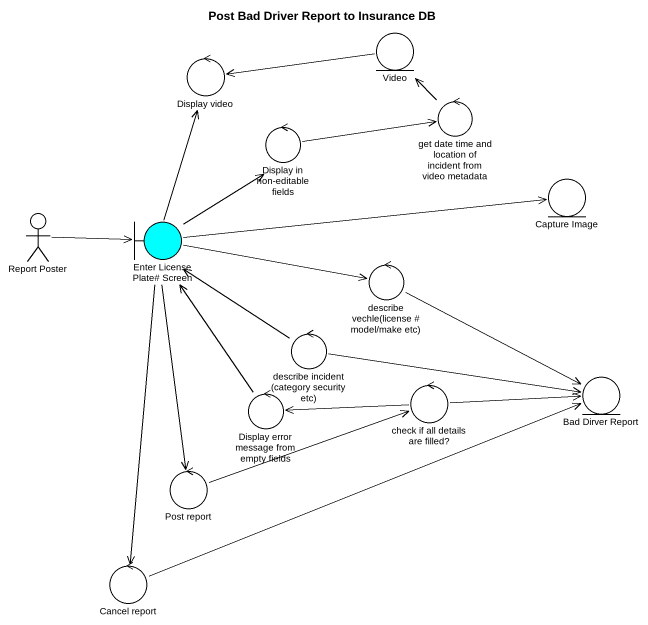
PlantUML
@startuml
title Post Bad Driver Report to Insurance DB
entity Video
control "Display video" as Display_video
control "Display in non-editable fields" as Display_in_non_editable
control "get date time and location of incident from video metadata" as get_date_time_and_location
entity "Capture Image" as Capture_Image
actor "Report Poster" as Report_Poster
boundary "Enter License Plate# Screen" as Enter_License_Plate_Screen #00FFFF
control "describe vechle(license # model/make etc)" as describe_vechle_license
control "describe incident (category security etc)" as describe_incident_category
control "Display error message from empty fields" as Display_error_message_from
control "check if all details are filled?" as check_if_all_details_are
entity "Bad Dirver Report" as Bad_Dirver_Report
control "Post report" as Post_report
control "Cancel report" as Cancel_report
Video -left-> Display_video
Display_in_non_editable -right-> get_date_time_and_location
get_date_time_and_location -up-> Video
Report_Poster -right-> Enter_License_Plate_Screen
Enter_License_Plate_Screen -up-> Display_video
Enter_License_Plate_Screen -up-> Display_in_non_editable
Enter_License_Plate_Screen -right-> Capture_Image
Enter_License_Plate_Screen -right-> describe_vechle_license
Enter_License_Plate_Screen --> Post_report
Enter_License_Plate_Screen --> Cancel_report
describe_vechle_license -right-> Bad_Dirver_Report
describe_incident_category -up-> Enter_License_Plate_Screen
describe_incident_category -right-> Bad_Dirver_Report
Display_error_message_from -up-> Enter_License_Plate_Screen
check_if_all_details_are -left-> Display_error_message_from
check_if_all_details_are -right-> Bad_Dirver_Report
Post_report -right-> check_if_all_details_are
Cancel_report -right-> Bad_Dirver_Report
@enduml
